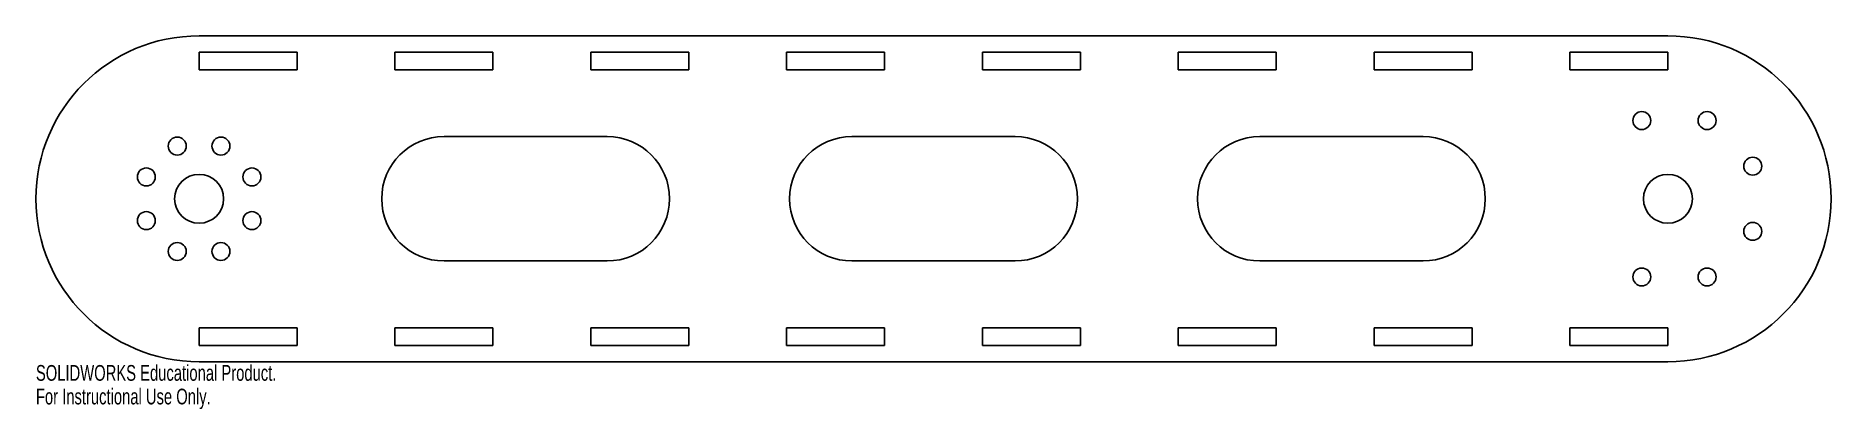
# Model space of a CAD drawing. Header units: millimetres. Extents: x -71 to 479, y -65 to 50.
import ezdxf

# ---------------------------------------------------------------- set-up
doc = ezdxf.new("R2010")
doc.units = ezdxf.units.MM
doc.styles.add('SLDTEXTSTYLE0', font='TXT', dxfattribs={"width": 0.7})

msp = doc.modelspace()

# ---------------------------------------------------------------- linework, layer by layer
at = {"color": 7, "linetype": 'Continuous', "lineweight": 25}
for p, q in [((-20.96, 50), (429.04, 50)), ((-20.96, 45), (-20.96, 39.6)), ((9.04, 45), (-20.96, 45)), ((9.04, 39.6), (9.04, 45)), ((69.04, 45), (39.04, 45)), ((39.04, 45), (39.04, 39.6)), ((69.04, 39.6), (69.04, 45)), ((129.04, 45), (99.04, 45)), ((99.04, 45), (99.04, 39.6)), ((129.04, 39.6), (129.04, 45)), ((189.04, 45), (159.04, 45)), ((159.04, 45), (159.04, 39.6)), ((189.04, 39.6), (189.04, 45)), ((249.04, 45), (219.04, 45)), ((219.04, 45), (219.04, 39.6)), ((249.04, 39.6), (249.04, 45)), ((309.04, 45), (279.04, 45)), ((279.04, 45), (279.04, 39.6)), ((309.04, 39.6), (309.04, 45)), ((369.04, 45), (339.04, 45)), ((339.04, 45), (339.04, 39.6)), ((369.04, 39.6), (369.04, 45)), ((429.04, 45), (399.04, 45)), ((399.04, 45), (399.04, 39.6)), ((429.04, 39.6), (429.04, 45)), ((-20.96, 39.6), (9.04, 39.6)), ((39.04, 39.6), (69.04, 39.6)), ((99.04, 39.6), (129.04, 39.6)), ((159.04, 39.6), (189.04, 39.6)), ((219.04, 39.6), (249.04, 39.6)), ((279.04, 39.6), (309.04, 39.6)), ((339.04, 39.6), (369.04, 39.6)), ((399.04, 39.6), (429.04, 39.6)), ((54.07, 19.09), (104.07, 19.09)), ((179.04, 19.09), (229.04, 19.09)), ((304.01, 19.09), (354.01, 19.09)), ((54.07, -19.09), (104.07, -19.09)), ((179.04, -19.09), (229.04, -19.09)), ((304.01, -19.09), (354.01, -19.09)), ((-20.96, -39.6), (-20.96, -45)), ((9.04, -39.6), (-20.96, -39.6)), ((9.04, -45), (9.04, -39.6)), ((39.04, -39.6), (39.04, -45)), ((69.04, -39.6), (39.04, -39.6)), ((69.04, -45), (69.04, -39.6)), ((99.04, -39.6), (99.04, -45)), ((129.04, -39.6), (99.04, -39.6)), ((129.04, -45), (129.04, -39.6)), ((159.04, -39.6), (159.04, -45)), ((189.04, -39.6), (159.04, -39.6)), ((189.04, -45), (189.04, -39.6)), ((219.04, -39.6), (219.04, -45)), ((249.04, -39.6), (219.04, -39.6)), ((249.04, -45), (249.04, -39.6)), ((279.04, -39.6), (279.04, -45)), ((309.04, -39.6), (279.04, -39.6)), ((309.04, -45), (309.04, -39.6)), ((339.04, -39.6), (339.04, -45)), ((369.04, -39.6), (339.04, -39.6)), ((369.04, -45), (369.04, -39.6)), ((399.04, -39.6), (399.04, -45)), ((429.04, -39.6), (399.04, -39.6)), ((429.04, -45), (429.04, -39.6)), ((-20.96, -45), (9.04, -45)), ((39.04, -45), (69.04, -45)), ((99.04, -45), (129.04, -45)), ((159.04, -45), (189.04, -45)), ((219.04, -45), (249.04, -45)), ((279.04, -45), (309.04, -45)), ((339.04, -45), (369.04, -45)), ((399.04, -45), (429.04, -45)), ((-20.96, -50), (429.04, -50))]:
    msp.add_line(p, q, dxfattribs=at)
for centre, radius in [((421.04, 24), 2.75), ((441.04, 24), 2.75), ((-27.66, 16.17), 2.75), ((-14.27, 16.17), 2.75), ((455.04, 10), 2.75), ((-37.13, 6.7), 2.75), ((-20.96, 0), 7.5), ((-4.79, 6.7), 2.75), ((429.04, 0), 7.5), ((-37.13, -6.7), 2.75), ((-4.79, -6.7), 2.75), ((455.04, -10), 2.75), ((-27.66, -16.17), 2.75), ((-14.27, -16.17), 2.75), ((421.04, -24), 2.75), ((441.04, -24), 2.75)]:
    msp.add_circle(centre, radius, dxfattribs=at)
for centre, radius, start, end in [((-20.96, 0), 50, 90, 270), ((429.04, 0), 50, 270, 90), ((54.07, 0), 19.09, 90, 270), ((104.07, 0), 19.09, 270, 90), ((179.04, 0), 19.09, 90, 270), ((229.04, 0), 19.09, 270, 90), ((304.01, 0), 19.09, 90, 270), ((354.01, 0), 19.09, 270, 90)]:
    msp.add_arc(centre, radius, start, end, dxfattribs=at)

# ---------------------------------------------------------------- texts
at = {"color": 7, "linetype": 'Continuous', "char_height": 4.8336, "attachment_point": 1, "style": 'SLDTEXTSTYLE0'}
for s, insert in [('SOLIDWORKS Educational Product.', (-70.96, -51.02)), ('For Instructional Use Only.', (-70.96, -58.27))]:
    msp.add_mtext(s, dxfattribs=dict(at, insert=insert))

doc.saveas('drawing.dxf')
